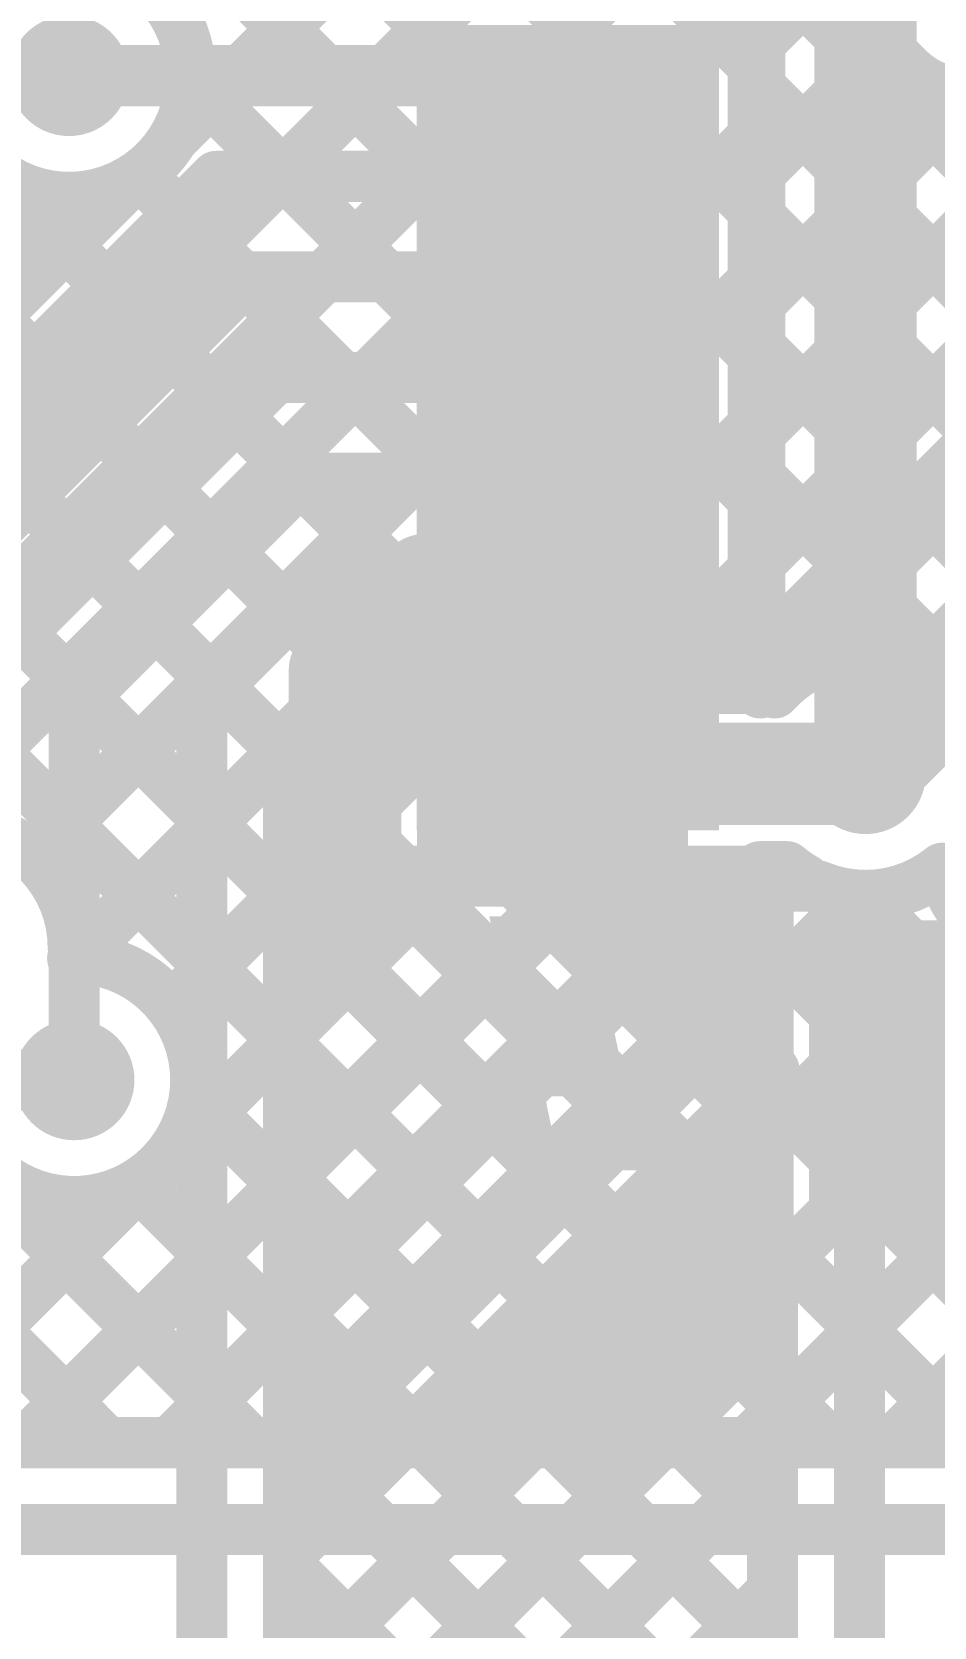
# Model space of a CAD drawing. Header units: millimetres. Extents: x -0.33 to 3.26, y -0.12 to 2.83.
# Drawn here: x 1.5097 to 1.6864, y 0.9369 to 1.2491 of the extents above; entities that cross this region are included whole.
import ezdxf

# ---------------------------------------------------------------- set-up
doc = ezdxf.new("R2010")
doc.units = ezdxf.units.MM
doc.header["$MEASUREMENT"] = 0
for name, color, linetype in [('BottomLayer', 5, 'Continuous'), ('BottomOverlay', 54, 'Continuous'), ('BottomPaste', 16, 'Continuous'), ('BottomSolder', 6, 'Continuous'), ('TopLayer', 1, 'Continuous'), ('TopOverlay', 2, 'Continuous'), ('TopPaste', 8, 'Continuous'), ('TopSolder', 216, 'Continuous'), ('ViaHoleLayer', 16, 'Continuous')]:
    doc.layers.add(name, color=color, linetype=linetype)
doc.styles.add('Arial', font='', dxfattribs={"height": 0.2})
doc.styles.get('Arial').set_extended_font_data('Arial')

# ---------------------------------------------------------------- blocks, each defined once
blk = doc.blocks.new('C__0402_B_80')
at = {"layer": 'BottomLayer'}
for points in [[(-0.0095, 0.0125), (-0.0095, -0.0125), (-0.0275, -0.0125), (-0.0275, 0.0125)], [(0.0275, 0.0125), (0.0275, -0.0125), (0.0095, -0.0125), (0.0095, 0.0125)]]:
    blk.add_hatch(color=5, dxfattribs=at).paths.add_polyline_path(points)
at = {"layer": 'BottomPaste'}
for points in [[(-0.0095, 0.0125), (-0.0095, -0.0125), (-0.0275, -0.0125), (-0.0275, 0.0125)], [(0.0275, 0.0125), (0.0275, -0.0125), (0.0095, -0.0125), (0.0095, 0.0125)]]:
    blk.add_hatch(color=16, dxfattribs=at).paths.add_polyline_path(points)
at = {"layer": 'BottomSolder'}
for points in [[(-0.0055, 0.0165), (-0.0055, -0.0165), (-0.0315, -0.0165), (-0.0315, 0.0165)], [(0.0315, 0.0165), (0.0315, -0.0165), (0.0055, -0.0165), (0.0055, 0.0165)]]:
    blk.add_hatch(color=6, dxfattribs=at).paths.add_polyline_path(points)
at = {"layer": 'BottomOverlay', "const_width": 0.01}
for points in [[(-0.034, 0.019), (-0.034, -0.0185)], [(-0.034, 0.019), (0.034, 0.019)], [(0.034, 0.019), (0.034, -0.0185)], [(-0.034, -0.0185), (0.034, -0.0185)]]:
    blk.add_lwpolyline(points, dxfattribs=at)
at = {"layer": 'BottomOverlay', "const_width": 0.005}
for points in [[(-0.0365, 0.019, 1), (-0.0315, 0.019, 1)], [(-0.0365, 0.019, 1), (-0.0315, 0.019, 1)], [(0.0315, 0.019, 1), (0.0365, 0.019, 1)], [(0.0315, 0.019, 1), (0.0365, 0.019, 1)], [(-0.0365, -0.0185, 1), (-0.0315, -0.0185, 1)], [(-0.0365, -0.0185, 1), (-0.0315, -0.0185, 1)], [(0.0315, -0.0185, 1), (0.0365, -0.0185, 1)], [(0.0315, -0.0185, 1), (0.0365, -0.0185, 1)]]:
    blk.add_lwpolyline(points, format="xyb", close=True, dxfattribs=at)
blk = doc.blocks.new('STM32F070CBT6TR_258')
at = {"layer": 'TopLayer'}
for points in [[(0.08268, 0.19094), (0.09449, 0.19094), (0.09449, 0.13976), (0.08268, 0.13976)], [(0.10236, 0.19094), (0.11417, 0.19094), (0.11417, 0.13976), (0.10236, 0.13976)], [(0.13976, 0.10236), (0.13976, 0.11417), (0.19094, 0.11417), (0.19094, 0.10236)], [(0.13976, 0.08268), (0.13976, 0.09449), (0.19094, 0.09449), (0.19094, 0.08268)], [(0.13976, 0.06299), (0.13976, 0.0748), (0.19094, 0.0748), (0.19094, 0.06299)], [(0.13976, 0.04331), (0.13976, 0.05512), (0.19094, 0.05512), (0.19094, 0.04331)], [(0.13976, 0.02362), (0.13976, 0.03543), (0.19094, 0.03543), (0.19094, 0.02362)], [(0.13976, 0.00394), (0.13976, 0.01575), (0.19094, 0.01575), (0.19094, 0.00394)], [(0.13976, -0.01575), (0.13976, -0.00394), (0.19094, -0.00394), (0.19094, -0.01575)], [(0.13976, -0.03543), (0.13976, -0.02362), (0.19094, -0.02362), (0.19094, -0.03543)]]:
    blk.add_hatch(color=1, dxfattribs=at).paths.add_polyline_path(points)
at = {"layer": 'TopPaste'}
for points in [[(0.08268, 0.19094), (0.09449, 0.19094), (0.09449, 0.13976), (0.08268, 0.13976)], [(0.10236, 0.19094), (0.11417, 0.19094), (0.11417, 0.13976), (0.10236, 0.13976)], [(0.13976, 0.10236), (0.13976, 0.11417), (0.19094, 0.11417), (0.19094, 0.10236)], [(0.13976, 0.08268), (0.13976, 0.09449), (0.19094, 0.09449), (0.19094, 0.08268)], [(0.13976, 0.06299), (0.13976, 0.0748), (0.19094, 0.0748), (0.19094, 0.06299)], [(0.13976, 0.04331), (0.13976, 0.05512), (0.19094, 0.05512), (0.19094, 0.04331)], [(0.13976, 0.02362), (0.13976, 0.03543), (0.19094, 0.03543), (0.19094, 0.02362)], [(0.13976, 0.00394), (0.13976, 0.01575), (0.19094, 0.01575), (0.19094, 0.00394)], [(0.13976, -0.01575), (0.13976, -0.00394), (0.19094, -0.00394), (0.19094, -0.01575)], [(0.13976, -0.03543), (0.13976, -0.02362), (0.19094, -0.02362), (0.19094, -0.03543)]]:
    blk.add_hatch(color=8, dxfattribs=at).paths.add_polyline_path(points)
at = {"layer": 'TopSolder'}
for points in [[(0.07868, 0.19494), (0.09849, 0.19494), (0.09849, 0.13576), (0.07868, 0.13576)], [(0.09836, 0.19494), (0.11817, 0.19494), (0.11817, 0.13576), (0.09836, 0.13576)], [(0.13576, 0.09836), (0.13576, 0.11817), (0.19494, 0.11817), (0.19494, 0.09836)], [(0.13576, 0.07868), (0.13576, 0.09849), (0.19494, 0.09849), (0.19494, 0.07868)], [(0.13576, 0.05899), (0.13576, 0.0788), (0.19494, 0.0788), (0.19494, 0.05899)], [(0.13576, 0.03931), (0.13576, 0.05912), (0.19494, 0.05912), (0.19494, 0.03931)], [(0.13576, 0.01962), (0.13576, 0.03943), (0.19494, 0.03943), (0.19494, 0.01962)], [(0.13576, -0.00006), (0.13576, 0.01975), (0.19494, 0.01975), (0.19494, -0.00006)], [(0.13576, -0.01975), (0.13576, 0.00006), (0.19494, 0.00006), (0.19494, -0.01975)], [(0.13576, -0.03943), (0.13576, -0.01962), (0.19494, -0.01962), (0.19494, -0.03943)]]:
    blk.add_hatch(color=216, dxfattribs=at).paths.add_polyline_path(points)
at = {"layer": 'TopOverlay', "const_width": 0.01}
blk.add_lwpolyline([(0.165, 0.125), (0.125, 0.165)], dxfattribs=at)
at = {"layer": 'TopOverlay', "const_width": 0.005}
for points in [[(0.1225, 0.165, 1), (0.1275, 0.165, 1)], [(0.1625, 0.125, 1), (0.1675, 0.125, 1)]]:
    blk.add_lwpolyline(points, format="xyb", close=True, dxfattribs=at)

msp = doc.modelspace()

# ---------------------------------------------------------------- hatches: boundary and pattern name
at = {"layer": 'BottomLayer'}
h = msp.add_hatch(color=5, dxfattribs=at)
edge = h.paths.add_edge_path()
edge.add_arc((1.517, 1.24053), 0.01181, 0, 360)
h = msp.add_hatch(color=5, dxfattribs=at)
edge = h.paths.add_edge_path()
edge.add_arc((1.67292, 1.10392), 0.01181, 0, 360)
h = msp.add_hatch(color=5, dxfattribs=at)
edge = h.paths.add_edge_path()
edge.add_arc((1.57, 1.083), 0.01181, 0, 360)
h = msp.add_hatch(color=5, dxfattribs=at)
edge = h.paths.add_edge_path()
edge.add_arc((1.518, 1.044), 0.01181, 0, 360)
at = {"layer": 'TopLayer'}
h = msp.add_hatch(color=1, dxfattribs=at)
edge = h.paths.add_edge_path()
edge.add_arc((1.517, 1.24053), 0.01181, 0, 360)
h = msp.add_hatch(color=1, dxfattribs=at)
edge = h.paths.add_edge_path()
edge.add_arc((1.67292, 1.10392), 0.01181, 0, 360)
h = msp.add_hatch(color=1, dxfattribs=at)
edge = h.paths.add_edge_path()
edge.add_arc((1.57, 1.083), 0.01181, 0, 360)
h = msp.add_hatch(color=1, dxfattribs=at)
edge = h.paths.add_edge_path()
edge.add_arc((1.518, 1.044), 0.01181, 0, 360)
at = {"layer": 'ViaHoleLayer'}
h = msp.add_hatch(color=16, dxfattribs=at)
edge = h.paths.add_edge_path()
edge.add_arc((1.517, 1.24053), 0.00591, 0, 360)
h = msp.add_hatch(color=16, dxfattribs=at)
edge = h.paths.add_edge_path()
edge.add_arc((1.67292, 1.10392), 0.00591, 0, 360)
h = msp.add_hatch(color=16, dxfattribs=at)
edge = h.paths.add_edge_path()
edge.add_arc((1.57, 1.083), 0.00591, 0, 360)
h = msp.add_hatch(color=16, dxfattribs=at)
edge = h.paths.add_edge_path()
edge.add_arc((1.518, 1.044), 0.00591, 0, 360)

# ---------------------------------------------------------------- linework, layer by layer
at = {"layer": 'BottomLayer'}
for points, const_width in [([(1.53744, 1.22831), (1.65092, 1.34179)], 0.01), ([(1.67292, 1.10392), (1.67292, 1.327)], 0.02), ([(1.65092, 1.12592), (1.65092, 1.327)], 0.01), ([(1.42844, 1.09102), (1.65092, 1.31351)], 0.01), ([(1.58653, 1.30693), (1.65092, 1.24254)], 0.01), ([(1.54071, 1.29618), (1.65092, 1.18597)], 0.01), ([(1.56969, 1.29548), (1.65092, 1.21425)], 0.01), ([(1.4537, 1.088), (1.65092, 1.28522)], 0.01), ([(1.5326, 1.27601), (1.65092, 1.15769)], 0.01), ([(1.48662, 1.09264), (1.65092, 1.25694)], 0.01), ([(0.69928, 1.24081), (1.51672, 1.24081)], 0.012), ([(1.51672, 1.24081), (1.517, 1.24053)], 0.012), ([(1.54079, 1.23953), (1.65092, 1.1294)], 0.01), ([(1.50995, 1.08768), (1.65092, 1.22865)], 0.01), ([(1.41609, 1.22281), (1.6659, 0.973)], 0.01), ([(1.44437, 1.22281), (1.69418, 0.973)], 0.01), ([(1.47266, 1.22281), (1.59015, 1.10532)], 0.01), ([(1.50094, 1.22281), (1.59883, 1.12492)], 0.01), ([(1.45701, 1.14789), (1.52922, 1.22009)], 0.01), ([(1.53087, 1.22117), (1.62612, 1.12592)], 0.01), ([(1.51836, 1.06781), (1.65092, 1.20037)], 0.01), ([(1.60375, 1.12492), (1.65092, 1.17208)], 0.01), ([(1.45778, 1.15283), (1.63761, 0.973)], 0.01), ([(1.57, 1.124), (1.58692, 1.14092)], 0.02), ([(1.58692, 1.14092), (1.61465, 1.14092)], 0.02), ([(1.63303, 1.12592), (1.65092, 1.1438)], 0.01), ([(1.57, 1.083), (1.57, 1.124)], 0.02), ([(1.61465, 1.12592), (1.65092, 1.12592)], 0.01), ([(1.59015, 1.12492), (1.60809, 1.12492)], 0.01), ([(1.59015, 1.08292), (1.59015, 1.12492)], 0.01), ([(1.67292, 1.10392), (1.689, 1.12)], 0.02), ([(1.689, 1.12), (1.851, 1.12)], 0.02), ([(1.53708, 1.05825), (1.59015, 1.11131)], 0.01), ([(1.61465, 1.10392), (1.67292, 1.10392)], 0.02), ([(1.5084, 0.973), (1.61732, 1.08192)], 0.01), ([(1.53669, 0.973), (1.6456, 1.08192)], 0.01), ([(1.53761, 1.03049), (1.59015, 1.08303)], 0.01), ([(1.59015, 1.08292), (1.60809, 1.08292)], 0.01), ([(1.61352, 1.08195), (1.71586, 0.9796)], 0.01), ([(1.61465, 1.08192), (1.66381, 1.08192)], 0.01), ([(1.64183, 1.08192), (1.765, 0.95875)], 0.01), ([(1.56497, 0.973), (1.67209, 1.08012)], 0.01), ([(1.67191, 1.08013), (1.765, 0.98703)], 0.01), ([(1.59325, 0.973), (1.69429, 1.07404)], 0.01), ([(1.62154, 0.973), (1.71325, 1.06471)], 0.01), ([(1.64982, 0.973), (1.72739, 1.05057)], 0.01), ([(1.449, 1.044), (1.518, 1.044)], 0.012), ([(1.54159, 1.04074), (1.60933, 0.973)], 0.01), ([(1.67811, 0.973), (1.74153, 1.03643)], 0.01), ([(1.47148, 1.026), (1.52448, 0.973)], 0.01), ([(1.49976, 1.026), (1.55276, 0.973)], 0.01), ([(1.48012, 0.973), (1.53151, 1.02439)], 0.01), ([(1.53038, 1.02366), (1.58104, 0.973)], 0.01), ([(1.44067, 0.973), (1.70233, 0.973)], 0.01), ([(1.424, 0.956), (1.719, 0.956)], 0.01)]:
    msp.add_lwpolyline(points, dxfattribs=dict(at, const_width=const_width))
at = {"layer": 'BottomLayer', "const_width": 0.01}
for points in [[(1.50175, 1.25881, -0.636077), (1.54081, 1.24053)], [(1.54081, 1.24053, -0.648928), (1.50109, 1.22281)], [(1.60809, 1.12492, -0.075811), (1.61465, 1.12592)], [(1.47841, 1.088, -0.642551), (1.51781, 1.07)], [(1.68793, 1.08543, -0.275294), (1.66381, 1.08192)], [(1.71087, 1.06709, -0.34518), (1.68793, 1.08543)], [(1.61465, 1.08192, -0.075811), (1.60809, 1.08292)], [(1.51771, 1.06781, -0.417785), (1.54181, 1.044)], [(1.54181, 1.044, -0.642551), (1.50241, 1.026)]]:
    msp.add_lwpolyline(points, format="xyb", dxfattribs=at)
at = {"layer": 'BottomLayer'}
for points, const_width in [([(1.51372, 1.24081, 1), (1.51972, 1.24081, 1)], 0.006), ([(1.51372, 1.24081, 1), (1.51972, 1.24081, 1)], 0.006), ([(1.514, 1.24053, 1), (1.52, 1.24053, 1)], 0.006), ([(1.64842, 1.24254, 1), (1.65342, 1.24254, 1)], 0.005), ([(1.53829, 1.23953, 1), (1.54329, 1.23953, 1)], 0.005), ([(1.53831, 1.24053, 1), (1.54331, 1.24053, 1)], 0.005), ([(1.53831, 1.24053, 1), (1.54331, 1.24053, 1)], 0.005), ([(1.53494, 1.22831, 1), (1.53994, 1.22831, 1)], 0.005), ([(1.64842, 1.22865, 1), (1.65342, 1.22865, 1)], 0.005), ([(1.52672, 1.22009, 1), (1.53172, 1.22009, 1)], 0.005), ([(1.52837, 1.22117, 1), (1.53337, 1.22117, 1)], 0.005), ([(1.64842, 1.21425, 1), (1.65342, 1.21425, 1)], 0.005), ([(1.64842, 1.20037, 1), (1.65342, 1.20037, 1)], 0.005), ([(1.64842, 1.18597, 1), (1.65342, 1.18597, 1)], 0.005), ([(1.64842, 1.17208, 1), (1.65342, 1.17208, 1)], 0.005), ([(1.64842, 1.15769, 1), (1.65342, 1.15769, 1)], 0.005), ([(1.58192, 1.14092, 1), (1.59192, 1.14092, 1)], 0.01), ([(1.58192, 1.14092, 1), (1.59192, 1.14092, 1)], 0.01), ([(1.60965, 1.14092, 1), (1.61965, 1.14092, 1)], 0.01), ([(1.64842, 1.1438, 1), (1.65342, 1.1438, 1)], 0.005), ([(1.565, 1.124, 1), (1.575, 1.124, 1)], 0.01), ([(1.565, 1.124, 1), (1.575, 1.124, 1)], 0.01), ([(1.64842, 1.1294, 1), (1.65342, 1.1294, 1)], 0.005), ([(1.61215, 1.12592, 1), (1.61715, 1.12592, 1)], 0.005), ([(1.61215, 1.12592, 1), (1.61715, 1.12592, 1)], 0.005), ([(1.62362, 1.12592, 1), (1.62862, 1.12592, 1)], 0.005), ([(1.63053, 1.12592, 1), (1.63553, 1.12592, 1)], 0.005), ([(1.64842, 1.12592, 1), (1.65342, 1.12592, 1)], 0.005), ([(1.64842, 1.12592, 1), (1.65342, 1.12592, 1)], 0.005), ([(1.58765, 1.12492, 1), (1.59265, 1.12492, 1)], 0.005), ([(1.58765, 1.12492, 1), (1.59265, 1.12492, 1)], 0.005), ([(1.59633, 1.12492, 1), (1.60133, 1.12492, 1)], 0.005), ([(1.60125, 1.12492, 1), (1.60625, 1.12492, 1)], 0.005), ([(1.60559, 1.12492, 1), (1.61059, 1.12492, 1)], 0.005), ([(1.60559, 1.12492, 1), (1.61059, 1.12492, 1)], 0.005), ([(1.684, 1.12, 1), (1.694, 1.12, 1)], 0.01), ([(1.684, 1.12, 1), (1.694, 1.12, 1)], 0.01), ([(1.58765, 1.11131, 1), (1.59265, 1.11131, 1)], 0.005), ([(1.60965, 1.10392, 1), (1.61965, 1.10392, 1)], 0.01), ([(1.66792, 1.10392, 1), (1.67792, 1.10392, 1)], 0.01), ([(1.66792, 1.10392, 1), (1.67792, 1.10392, 1)], 0.01), ([(1.66792, 1.10392, 1), (1.67792, 1.10392, 1)], 0.01), ([(1.58765, 1.10532, 1), (1.59265, 1.10532, 1)], 0.005), ([(1.565, 1.083, 1), (1.575, 1.083, 1)], 0.01), ([(1.50745, 1.08768, 1), (1.51245, 1.08768, 1)], 0.005), ([(1.68543, 1.08543, 1), (1.69043, 1.08543, 1)], 0.005), ([(1.68543, 1.08543, 1), (1.69043, 1.08543, 1)], 0.005), ([(1.58765, 1.08303, 1), (1.59265, 1.08303, 1)], 0.005), ([(1.58765, 1.08292, 1), (1.59265, 1.08292, 1)], 0.005), ([(1.58765, 1.08292, 1), (1.59265, 1.08292, 1)], 0.005), ([(1.60559, 1.08292, 1), (1.61059, 1.08292, 1)], 0.005), ([(1.60559, 1.08292, 1), (1.61059, 1.08292, 1)], 0.005), ([(1.61102, 1.08195, 1), (1.61602, 1.08195, 1)], 0.005), ([(1.61215, 1.08192, 1), (1.61715, 1.08192, 1)], 0.005), ([(1.61215, 1.08192, 1), (1.61715, 1.08192, 1)], 0.005), ([(1.61482, 1.08192, 1), (1.61982, 1.08192, 1)], 0.005), ([(1.63933, 1.08192, 1), (1.64433, 1.08192, 1)], 0.005), ([(1.6431, 1.08192, 1), (1.6481, 1.08192, 1)], 0.005), ([(1.66131, 1.08192, 1), (1.66631, 1.08192, 1)], 0.005), ([(1.66131, 1.08192, 1), (1.66631, 1.08192, 1)], 0.005), ([(1.66941, 1.08013, 1), (1.67441, 1.08013, 1)], 0.005), ([(1.66959, 1.08012, 1), (1.67459, 1.08012, 1)], 0.005), ([(1.51531, 1.07, 1), (1.52031, 1.07, 1)], 0.005), ([(1.51521, 1.06781, 1), (1.52021, 1.06781, 1)], 0.005), ([(1.51586, 1.06781, 1), (1.52086, 1.06781, 1)], 0.005), ([(1.53458, 1.05825, 1), (1.53958, 1.05825, 1)], 0.005), ([(1.515, 1.044, 1), (1.521, 1.044, 1)], 0.006), ([(1.53931, 1.044, 1), (1.54431, 1.044, 1)], 0.005), ([(1.53931, 1.044, 1), (1.54431, 1.044, 1)], 0.005), ([(1.53909, 1.04074, 1), (1.54409, 1.04074, 1)], 0.005), ([(1.53511, 1.03049, 1), (1.54011, 1.03049, 1)], 0.005), ([(1.52788, 1.02366, 1), (1.53288, 1.02366, 1)], 0.005), ([(1.52901, 1.02439, 1), (1.53401, 1.02439, 1)], 0.005), ([(1.5059, 0.973, 1), (1.5109, 0.973, 1)], 0.005), ([(1.52198, 0.973, 1), (1.52698, 0.973, 1)], 0.005), ([(1.53419, 0.973, 1), (1.53919, 0.973, 1)], 0.005), ([(1.55026, 0.973, 1), (1.55526, 0.973, 1)], 0.005), ([(1.56247, 0.973, 1), (1.56747, 0.973, 1)], 0.005), ([(1.57854, 0.973, 1), (1.58354, 0.973, 1)], 0.005), ([(1.59075, 0.973, 1), (1.59575, 0.973, 1)], 0.005), ([(1.60683, 0.973, 1), (1.61183, 0.973, 1)], 0.005), ([(1.61904, 0.973, 1), (1.62404, 0.973, 1)], 0.005), ([(1.63511, 0.973, 1), (1.64011, 0.973, 1)], 0.005), ([(1.64732, 0.973, 1), (1.65232, 0.973, 1)], 0.005), ([(1.6634, 0.973, 1), (1.6684, 0.973, 1)], 0.005), ([(1.67561, 0.973, 1), (1.68061, 0.973, 1)], 0.005)]:
    msp.add_lwpolyline(points, format="xyb", close=True, dxfattribs=dict(at, const_width=const_width))
at = {"layer": 'TopLayer', "const_width": 0.01}
for points in [[(1.51768, 1.21673, -1.462368), (1.53259, 1.25853)], [(1.6926, 1.23719, -0.199231), (1.68127, 1.24189)], [(1.6926, 1.23719, -0.198912), (1.68128, 1.24188)], [(1.65512, 1.11973, -0.607484), (1.69609, 1.10938)], [(1.66112, 1.08324, -0.045833), (1.65755, 1.08573)]]:
    msp.add_lwpolyline(points, format="xyb", dxfattribs=at)
at = {"layer": 'TopLayer'}
for points, const_width in [([(1.65224, 1.26384), (1.794, 1.12208)], 0.01), ([(1.65926, 1.2639), (1.68127, 1.24189)], 0.01), ([(1.45, 1.26243), (1.50669, 1.20574)], 0.01), ([(1.6523, 1.11973), (1.794, 1.26143)], 0.01), ([(1.65224, 1.24694), (1.66423, 1.25893)], 0.01), ([(1.65224, 1.24231), (1.65224, 1.25843)], 0.01), ([(1.65224, 1.24231), (1.65224, 1.25843)], 0.01), ([(1.65224, 1.22149), (1.67695, 1.24621)], 0.01), ([(1.517, 1.24053), (1.61465, 1.24053)], 0.012), ([(1.65224, 1.23875), (1.65224, 1.24231)], 0.01), ([(1.65224, 1.22262), (1.65224, 1.23875)], 0.01), ([(1.65224, 1.22262), (1.65224, 1.23875)], 0.01), ([(1.65224, 1.23838), (1.80738, 1.08324)], 0.01), ([(1.65224, 1.14512), (1.7443, 1.23719)], 0.01), ([(1.65224, 1.19603), (1.69339, 1.23719)], 0.01), ([(1.65224, 1.17058), (1.71885, 1.23719)], 0.01), ([(1.68335, 1.12532), (1.794, 1.23597)], 0.01), ([(1.65224, 1.21906), (1.65224, 1.22262)], 0.01), ([(1.45, 1.125), (1.54584, 1.22084)], 0.01), ([(1.54584, 1.22084), (1.61465, 1.22084)], 0.01), ([(1.65224, 1.20294), (1.65224, 1.21906)], 0.01), ([(1.65224, 1.20294), (1.65224, 1.21906)], 0.01), ([(1.45766, 1.1567), (1.51768, 1.21673)], 0.01), ([(1.65224, 1.21293), (1.78193, 1.08324)], 0.01), ([(1.467, 1.116), (1.55216, 1.20116)], 0.01), ([(1.55216, 1.20116), (1.61465, 1.20116)], 0.01), ([(1.65224, 1.19938), (1.65224, 1.20294)], 0.01), ([(1.65224, 1.18325), (1.65224, 1.19938)], 0.01), ([(1.65224, 1.18325), (1.65224, 1.19938)], 0.01), ([(1.65224, 1.18747), (1.75647, 1.08324)], 0.01), ([(1.494, 1.118), (1.55747, 1.18147)], 0.01), ([(1.55747, 1.18147), (1.61465, 1.18147)], 0.01), ([(1.65224, 1.17969), (1.65224, 1.18325)], 0.01), ([(1.65224, 1.16357), (1.65224, 1.17969)], 0.01), ([(1.65224, 1.16357), (1.65224, 1.17969)], 0.01), ([(1.64696, 1.122), (1.69596, 1.171)], 0.01), ([(1.65224, 1.16001), (1.65224, 1.16357)], 0.01), ([(1.518, 1.11704), (1.56275, 1.16179)], 0.01), ([(1.56275, 1.16179), (1.61465, 1.16179)], 0.01), ([(1.65224, 1.16202), (1.70155, 1.11271)], 0.01), ([(1.65224, 1.14388), (1.65224, 1.16001)], 0.01), ([(1.65224, 1.14388), (1.65224, 1.16001)], 0.01), ([(1.543, 1.118), (1.5671, 1.1421)], 0.01), ([(1.5671, 1.1421), (1.61465, 1.1421)], 0.01), ([(1.65224, 1.1242), (1.65224, 1.14388)], 0.01), ([(1.65224, 1.13656), (1.66316, 1.12564)], 0.01), ([(1.56, 1.11096), (1.57414, 1.1251)], 0.01), ([(1.56, 1.1038), (1.5804, 1.1242)], 0.01), ([(1.57706, 1.1242), (1.65224, 1.1242)], 0.01), ([(1.58823, 1.1242), (1.59179, 1.12064)], 0.01), ([(1.6023, 1.12064), (1.60586, 1.1242)], 0.01), ([(1.61369, 1.1242), (1.61725, 1.12064)], 0.01), ([(1.61465, 1.12242), (1.61506, 1.122)], 0.01), ([(1.62775, 1.12064), (1.63131, 1.1242)], 0.01), ([(1.63914, 1.1242), (1.6427, 1.12064)], 0.01), ([(1.56801, 1.11897), (1.57706, 1.10992)], 0.01), ([(1.57, 1.113), (1.57942, 1.12242)], 0.008), ([(1.57706, 1.12064), (1.65224, 1.12064)], 0.01), ([(1.57706, 1.08483), (1.57706, 1.12064)], 0.01), ([(1.57942, 1.12242), (1.61465, 1.12242)], 0.008), ([(1.61506, 1.122), (1.64696, 1.122)], 0.01), ([(1.518, 1.044), (1.518, 1.11704)], 0.01), ([(1.543, 0.85873), (1.543, 1.118)], 0.01), ([(1.56, 0.86577), (1.56, 1.11096)], 0.01), ([(1.57, 1.083), (1.57, 1.113)], 0.008), ([(1.67173, 1.10273), (1.67292, 1.10392)], 0.01), ([(1.56, 1.10152), (1.65473, 1.00678)], 0.01), ([(1.61465, 1.10273), (1.67173, 1.10273)], 0.01), ([(1.56, 1.07834), (1.57706, 1.09539)], 0.01), ([(1.56, 1.02743), (1.6174, 1.08483)], 0.01), ([(1.56, 1.05288), (1.59194, 1.08483)], 0.01), ([(1.56, 1.00197), (1.64285, 1.08483)], 0.01), ([(1.57706, 1.08483), (1.65224, 1.08483)], 0.01), ([(1.60215, 1.08483), (1.65383, 1.03315)], 0.01), ([(1.6276, 1.08483), (1.65383, 1.0586)], 0.01), ([(1.65224, 1.08573), (1.65755, 1.08573)], 0.01), ([(1.65224, 1.08565), (1.65465, 1.08324)], 0.01), ([(1.65383, 1.08324), (1.66112, 1.08324)], 0.01), ([(1.65383, 1.00806), (1.65383, 1.08324)], 0.01), ([(1.56, 1.07606), (1.65473, 0.98133)], 0.01), ([(1.56, 0.97652), (1.65383, 1.07034)], 0.01), ([(1.56, 1.05061), (1.65473, 0.95587)], 0.01), ([(1.56, 0.95106), (1.65383, 1.04489)], 0.01), ([(1.67173, 0.85), (1.67173, 1.04565)], 0.01), ([(1.56, 1.02515), (1.65473, 0.93042)], 0.01), ([(1.56, 0.92561), (1.65383, 1.01943)], 0.01), ([(1.65473, 0.86439), (1.65473, 1.00806)], 0.01), ([(1.56, 0.99969), (1.65473, 0.90496)], 0.01), ([(1.56, 0.90015), (1.65473, 0.99488)], 0.01), ([(1.56, 0.97424), (1.65473, 0.87951)], 0.01), ([(1.56, 0.87469), (1.65473, 0.96943)], 0.01), ([(1.56, 0.94878), (1.6502, 0.85859)], 0.01), ([(1.56827, 0.85751), (1.65473, 0.94397)], 0.01)]:
    msp.add_lwpolyline(points, dxfattribs=dict(at, const_width=const_width))
for points, const_width in [([(1.64974, 1.24694, 1), (1.65474, 1.24694, 1)], 0.005), ([(1.67445, 1.24621, 1), (1.67945, 1.24621, 1)], 0.005), ([(1.514, 1.24053, 1), (1.52, 1.24053, 1)], 0.006), ([(1.61165, 1.24053, 1), (1.61765, 1.24053, 1)], 0.006), ([(1.64974, 1.24231, 1), (1.65474, 1.24231, 1)], 0.005), ([(1.64974, 1.24231, 1), (1.65474, 1.24231, 1)], 0.005), ([(1.64974, 1.24231, 1), (1.65474, 1.24231, 1)], 0.005), ([(1.67877, 1.24189, 1), (1.68377, 1.24189, 1)], 0.005), ([(1.67877, 1.24189, 1), (1.68377, 1.24189, 1)], 0.005), ([(1.67878, 1.24188, 1), (1.68378, 1.24188, 1)], 0.005), ([(1.64974, 1.23875, 1), (1.65474, 1.23875, 1)], 0.005), ([(1.64974, 1.23875, 1), (1.65474, 1.23875, 1)], 0.005), ([(1.64974, 1.23875, 1), (1.65474, 1.23875, 1)], 0.005), ([(1.64974, 1.23838, 1), (1.65474, 1.23838, 1)], 0.005), ([(1.64974, 1.22262, 1), (1.65474, 1.22262, 1)], 0.005), ([(1.64974, 1.22262, 1), (1.65474, 1.22262, 1)], 0.005), ([(1.64974, 1.22262, 1), (1.65474, 1.22262, 1)], 0.005), ([(1.54334, 1.22084, 1), (1.54834, 1.22084, 1)], 0.005), ([(1.54334, 1.22084, 1), (1.54834, 1.22084, 1)], 0.005), ([(1.61215, 1.22084, 1), (1.61715, 1.22084, 1)], 0.005), ([(1.64974, 1.22149, 1), (1.65474, 1.22149, 1)], 0.005), ([(1.64974, 1.21906, 1), (1.65474, 1.21906, 1)], 0.005), ([(1.64974, 1.21906, 1), (1.65474, 1.21906, 1)], 0.005), ([(1.64974, 1.21906, 1), (1.65474, 1.21906, 1)], 0.005), ([(1.51518, 1.21673, 1), (1.52018, 1.21673, 1)], 0.005), ([(1.51518, 1.21673, 1), (1.52018, 1.21673, 1)], 0.005), ([(1.64974, 1.21293, 1), (1.65474, 1.21293, 1)], 0.005), ([(1.50419, 1.20574, 1), (1.50919, 1.20574, 1)], 0.005), ([(1.54966, 1.20116, 1), (1.55466, 1.20116, 1)], 0.005), ([(1.54966, 1.20116, 1), (1.55466, 1.20116, 1)], 0.005), ([(1.61215, 1.20116, 1), (1.61715, 1.20116, 1)], 0.005), ([(1.64974, 1.20294, 1), (1.65474, 1.20294, 1)], 0.005), ([(1.64974, 1.20294, 1), (1.65474, 1.20294, 1)], 0.005), ([(1.64974, 1.20294, 1), (1.65474, 1.20294, 1)], 0.005), ([(1.64974, 1.19938, 1), (1.65474, 1.19938, 1)], 0.005), ([(1.64974, 1.19938, 1), (1.65474, 1.19938, 1)], 0.005), ([(1.64974, 1.19938, 1), (1.65474, 1.19938, 1)], 0.005), ([(1.64974, 1.19603, 1), (1.65474, 1.19603, 1)], 0.005), ([(1.64974, 1.18747, 1), (1.65474, 1.18747, 1)], 0.005), ([(1.55497, 1.18147, 1), (1.55997, 1.18147, 1)], 0.005), ([(1.55497, 1.18147, 1), (1.55997, 1.18147, 1)], 0.005), ([(1.61215, 1.18147, 1), (1.61715, 1.18147, 1)], 0.005), ([(1.64974, 1.18325, 1), (1.65474, 1.18325, 1)], 0.005), ([(1.64974, 1.18325, 1), (1.65474, 1.18325, 1)], 0.005), ([(1.64974, 1.18325, 1), (1.65474, 1.18325, 1)], 0.005), ([(1.64974, 1.17969, 1), (1.65474, 1.17969, 1)], 0.005), ([(1.64974, 1.17969, 1), (1.65474, 1.17969, 1)], 0.005), ([(1.64974, 1.17969, 1), (1.65474, 1.17969, 1)], 0.005), ([(1.64974, 1.17058, 1), (1.65474, 1.17058, 1)], 0.005), ([(1.64974, 1.16357, 1), (1.65474, 1.16357, 1)], 0.005), ([(1.64974, 1.16357, 1), (1.65474, 1.16357, 1)], 0.005), ([(1.64974, 1.16357, 1), (1.65474, 1.16357, 1)], 0.005), ([(1.56025, 1.16179, 1), (1.56525, 1.16179, 1)], 0.005), ([(1.56025, 1.16179, 1), (1.56525, 1.16179, 1)], 0.005), ([(1.61215, 1.16179, 1), (1.61715, 1.16179, 1)], 0.005), ([(1.64974, 1.16202, 1), (1.65474, 1.16202, 1)], 0.005), ([(1.64974, 1.16001, 1), (1.65474, 1.16001, 1)], 0.005), ([(1.64974, 1.16001, 1), (1.65474, 1.16001, 1)], 0.005), ([(1.64974, 1.16001, 1), (1.65474, 1.16001, 1)], 0.005), ([(1.64974, 1.14512, 1), (1.65474, 1.14512, 1)], 0.005), ([(1.5646, 1.1421, 1), (1.5696, 1.1421, 1)], 0.005), ([(1.5646, 1.1421, 1), (1.5696, 1.1421, 1)], 0.005), ([(1.61215, 1.1421, 1), (1.61715, 1.1421, 1)], 0.005), ([(1.64974, 1.14388, 1), (1.65474, 1.14388, 1)], 0.005), ([(1.64974, 1.14388, 1), (1.65474, 1.14388, 1)], 0.005), ([(1.64974, 1.14388, 1), (1.65474, 1.14388, 1)], 0.005), ([(1.64974, 1.13656, 1), (1.65474, 1.13656, 1)], 0.005), ([(1.66066, 1.12564, 1), (1.66566, 1.12564, 1)], 0.005), ([(1.68085, 1.12532, 1), (1.68585, 1.12532, 1)], 0.005), ([(1.57164, 1.1251, 1), (1.57664, 1.1251, 1)], 0.005), ([(1.57456, 1.1242, 1), (1.57956, 1.1242, 1)], 0.005), ([(1.5779, 1.1242, 1), (1.5829, 1.1242, 1)], 0.005), ([(1.58573, 1.1242, 1), (1.59073, 1.1242, 1)], 0.005), ([(1.60336, 1.1242, 1), (1.60836, 1.1242, 1)], 0.005), ([(1.61119, 1.1242, 1), (1.61619, 1.1242, 1)], 0.005), ([(1.61215, 1.12242, 1), (1.61715, 1.12242, 1)], 0.005), ([(1.62881, 1.1242, 1), (1.63381, 1.1242, 1)], 0.005), ([(1.63664, 1.1242, 1), (1.64164, 1.1242, 1)], 0.005), ([(1.64974, 1.1242, 1), (1.65474, 1.1242, 1)], 0.005), ([(1.64974, 1.1242, 1), (1.65474, 1.1242, 1)], 0.005), ([(1.56551, 1.11897, 1), (1.57051, 1.11897, 1)], 0.005), ([(1.57456, 1.12064, 1), (1.57956, 1.12064, 1)], 0.005), ([(1.57456, 1.12064, 1), (1.57956, 1.12064, 1)], 0.005), ([(1.57742, 1.12242, 1), (1.58142, 1.12242, 1)], 0.004), ([(1.57742, 1.12242, 1), (1.58142, 1.12242, 1)], 0.004), ([(1.58929, 1.12064, 1), (1.59429, 1.12064, 1)], 0.005), ([(1.5998, 1.12064, 1), (1.6048, 1.12064, 1)], 0.005), ([(1.61256, 1.122, 1), (1.61756, 1.122, 1)], 0.005), ([(1.61256, 1.122, 1), (1.61756, 1.122, 1)], 0.005), ([(1.61265, 1.12242, 1), (1.61665, 1.12242, 1)], 0.004), ([(1.61475, 1.12064, 1), (1.61975, 1.12064, 1)], 0.005), ([(1.62525, 1.12064, 1), (1.63025, 1.12064, 1)], 0.005), ([(1.6402, 1.12064, 1), (1.6452, 1.12064, 1)], 0.005), ([(1.64446, 1.122, 1), (1.64946, 1.122, 1)], 0.005), ([(1.64446, 1.122, 1), (1.64946, 1.122, 1)], 0.005), ([(1.64974, 1.12064, 1), (1.65474, 1.12064, 1)], 0.005), ([(1.6498, 1.11973, 1), (1.6548, 1.11973, 1)], 0.005), ([(1.65262, 1.11973, 1), (1.65762, 1.11973, 1)], 0.005), ([(1.5155, 1.11704, 1), (1.5205, 1.11704, 1)], 0.005), ([(1.5155, 1.11704, 1), (1.5205, 1.11704, 1)], 0.005), ([(1.5405, 1.118, 1), (1.5455, 1.118, 1)], 0.005), ([(1.5405, 1.118, 1), (1.5455, 1.118, 1)], 0.005), ([(1.5575, 1.11096, 1), (1.5625, 1.11096, 1)], 0.005), ([(1.5575, 1.11096, 1), (1.5625, 1.11096, 1)], 0.005), ([(1.568, 1.113, 1), (1.572, 1.113, 1)], 0.004), ([(1.568, 1.113, 1), (1.572, 1.113, 1)], 0.004), ([(1.57456, 1.10992, 1), (1.57956, 1.10992, 1)], 0.005), ([(1.5575, 1.1038, 1), (1.5625, 1.1038, 1)], 0.005), ([(1.67042, 1.10392, 1), (1.67542, 1.10392, 1)], 0.005), ([(1.5575, 1.10152, 1), (1.5625, 1.10152, 1)], 0.005), ([(1.61215, 1.10273, 1), (1.61715, 1.10273, 1)], 0.005), ([(1.66923, 1.10273, 1), (1.67423, 1.10273, 1)], 0.005), ([(1.66923, 1.10273, 1), (1.67423, 1.10273, 1)], 0.005), ([(1.57456, 1.09539, 1), (1.57956, 1.09539, 1)], 0.005), ([(1.57456, 1.08483, 1), (1.57956, 1.08483, 1)], 0.005), ([(1.57456, 1.08483, 1), (1.57956, 1.08483, 1)], 0.005), ([(1.58944, 1.08483, 1), (1.59444, 1.08483, 1)], 0.005), ([(1.59965, 1.08483, 1), (1.60465, 1.08483, 1)], 0.005), ([(1.6149, 1.08483, 1), (1.6199, 1.08483, 1)], 0.005), ([(1.6251, 1.08483, 1), (1.6301, 1.08483, 1)], 0.005), ([(1.64035, 1.08483, 1), (1.64535, 1.08483, 1)], 0.005), ([(1.64974, 1.08573, 1), (1.65474, 1.08573, 1)], 0.005), ([(1.64974, 1.08565, 1), (1.65474, 1.08565, 1)], 0.005), ([(1.64974, 1.08483, 1), (1.65474, 1.08483, 1)], 0.005), ([(1.65505, 1.08573, 1), (1.66005, 1.08573, 1)], 0.005), ([(1.65505, 1.08573, 1), (1.66005, 1.08573, 1)], 0.005), ([(1.568, 1.083, 1), (1.572, 1.083, 1)], 0.004), ([(1.65133, 1.08324, 1), (1.65633, 1.08324, 1)], 0.005), ([(1.65133, 1.08324, 1), (1.65633, 1.08324, 1)], 0.005), ([(1.65215, 1.08324, 1), (1.65715, 1.08324, 1)], 0.005), ([(1.65862, 1.08324, 1), (1.66362, 1.08324, 1)], 0.005), ([(1.65862, 1.08324, 1), (1.66362, 1.08324, 1)], 0.005), ([(1.5575, 1.07834, 1), (1.5625, 1.07834, 1)], 0.005), ([(1.5575, 1.07606, 1), (1.5625, 1.07606, 1)], 0.005), ([(1.65133, 1.07034, 1), (1.65633, 1.07034, 1)], 0.005), ([(1.65133, 1.0586, 1), (1.65633, 1.0586, 1)], 0.005), ([(1.5575, 1.05288, 1), (1.5625, 1.05288, 1)], 0.005), ([(1.5575, 1.05061, 1), (1.5625, 1.05061, 1)], 0.005), ([(1.5155, 1.044, 1), (1.5205, 1.044, 1)], 0.005), ([(1.65133, 1.04489, 1), (1.65633, 1.04489, 1)], 0.005), ([(1.66923, 1.04565, 1), (1.67423, 1.04565, 1)], 0.005), ([(1.65133, 1.03315, 1), (1.65633, 1.03315, 1)], 0.005), ([(1.5575, 1.02743, 1), (1.5625, 1.02743, 1)], 0.005), ([(1.5575, 1.02515, 1), (1.5625, 1.02515, 1)], 0.005), ([(1.65133, 1.01943, 1), (1.65633, 1.01943, 1)], 0.005), ([(1.65133, 1.00806, 1), (1.65633, 1.00806, 1)], 0.005), ([(1.65223, 1.00806, 1), (1.65723, 1.00806, 1)], 0.005), ([(1.65223, 1.00678, 1), (1.65723, 1.00678, 1)], 0.005), ([(1.5575, 1.00197, 1), (1.5625, 1.00197, 1)], 0.005), ([(1.5575, 0.99969, 1), (1.5625, 0.99969, 1)], 0.005), ([(1.65223, 0.99488, 1), (1.65723, 0.99488, 1)], 0.005), ([(1.65223, 0.98133, 1), (1.65723, 0.98133, 1)], 0.005), ([(1.5575, 0.97652, 1), (1.5625, 0.97652, 1)], 0.005), ([(1.5575, 0.97424, 1), (1.5625, 0.97424, 1)], 0.005), ([(1.65223, 0.96943, 1), (1.65723, 0.96943, 1)], 0.005), ([(1.65223, 0.95587, 1), (1.65723, 0.95587, 1)], 0.005), ([(1.5575, 0.95106, 1), (1.5625, 0.95106, 1)], 0.005), ([(1.5575, 0.94878, 1), (1.5625, 0.94878, 1)], 0.005), ([(1.65223, 0.94397, 1), (1.65723, 0.94397, 1)], 0.005)]:
    msp.add_lwpolyline(points, format="xyb", close=True, dxfattribs=dict(at, const_width=const_width))

# ---------------------------------------------------------------- block references
for name, p, rotation in [('STM32F070CBT6TR_258', (1.78, 1.211), 180), ('C__0402_B_80', (1.61465, 1.12242), 90)]:
    msp.add_blockref(name, p, dxfattribs=dict(rotation=rotation))

# ---------------------------------------------------------------- texts
at = {"layer": 'BottomOverlay', "style": 'Arial', "text_generation_flag": 2}
msp.add_text('#', height=0.05, rotation=180, dxfattribs=at).set_placement((1.595, 1.076))

doc.saveas('drawing.dxf')
